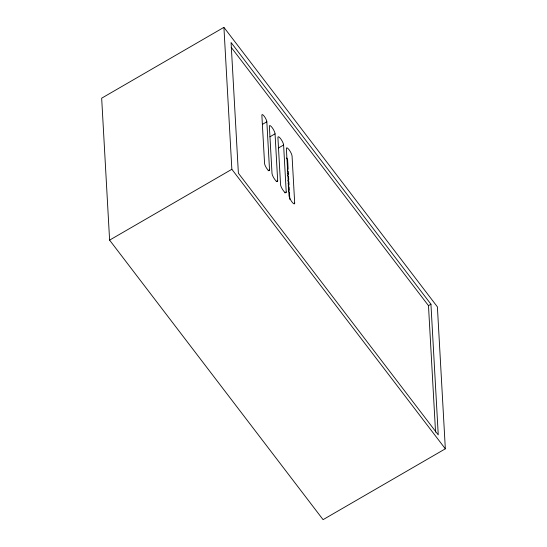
<?xml version="1.0" encoding="UTF-8"?>
<svg xmlns="http://www.w3.org/2000/svg" width="547" height="547" viewBox="0 0 547 547"><rect width="100%" height="100%" fill="white"/><g stroke="black" fill="none" stroke-linecap="round" stroke-linejoin="round"><path stroke-width="0.82" d="M223.921 27.35L101.667 98.186L109.605 240.126L323.079 519.65L445.333 448.813L437.395 306.874L223.921 27.35L231.853 169.296L445.333 448.813M262.539 124.306L266.84 121.81A4.547 1.156 59.9 0 0 264.228 116.279A4.547 1.156 59.9 0 0 261.869 115.308L264.563 163.45A4.547 1.156 59.9 0 0 267.175 168.982A4.547 1.156 59.9 0 0 269.527 169.953L266.84 121.81M269.89 136.818L275.052 133.824A5.19 1.32 59.9 0 0 272.071 127.499A5.19 1.32 59.9 0 0 269.377 126.391L272.003 173.378A5.19 1.32 59.9 0 0 274.991 179.703A5.19 1.32 59.9 0 0 277.678 180.811L275.052 133.824M109.605 240.126L231.853 169.296M278.491 147.97L283.599 145.01A5.19 1.32 59.9 0 0 280.611 138.685A5.19 1.32 59.9 0 0 277.917 137.577L280.549 184.565A5.19 1.32 59.9 0 0 283.531 190.889A5.19 1.32 59.9 0 0 286.225 191.997L283.599 145.01M268.085 170.794L269.527 169.953M276.208 181.666L277.678 180.811M284.768 192.845L286.225 191.997M435.549 432.096L428.479 305.636L430.94 304.214L231.073 42.509L238.383 173.208L438.25 434.913L430.94 304.214M231.196 47.322L428.479 305.636M286.573 157.974L287.592 159.314L288.153 169.331M287.264 170.11L288.269 171.43L288.447 174.575L287.442 173.255M287.558 175.355L288.563 176.674L288.741 179.819M287.852 180.606L288.857 181.919L289.035 185.064L288.03 183.751M288.146 185.85L289.151 187.17L289.329 190.315L288.324 188.995M288.44 191.094L289.445 192.414L289.835 199.416M294.689 203.081L292.064 156.093A5.19 1.32 59.9 0 0 289.076 149.769A5.19 1.32 59.9 0 0 286.382 148.661L289.014 195.648A5.19 1.32 59.9 0 0 291.995 201.973A5.19 1.32 59.9 0 0 294.689 203.081"/></g></svg>
